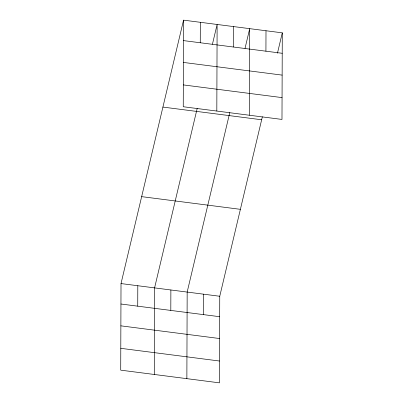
<?xml version="1.0" encoding="UTF-8"?>
<svg xmlns="http://www.w3.org/2000/svg" width="403" height="403" viewBox="0 0 403 403"><rect width="100%" height="100%" fill="white"/><g stroke="black" fill="none" stroke-linecap="round" stroke-linejoin="round"><path stroke-width="0.6" d="M183.551 20.15L183.249 106.74L281.984 119.429L282.286 32.845L183.551 20.15L121.016 283.571L120.714 370.156L219.449 382.85L219.751 296.26L262.363 116.774M137.73 306.174L137.801 285.727M154.284 374.473L154.586 287.883L197.198 108.397M170.807 310.426L170.877 289.979M186.866 378.659L187.168 292.074L229.781 112.583M200.266 42.753L200.336 22.306M203.389 314.612L203.46 294.17M216.819 111.052L217.121 24.467L212.426 44.249M233.342 47.005L233.413 26.558M249.402 115.243L249.704 28.653L245.009 48.441M265.925 51.196L265.995 30.749M277.45 53.226L282.286 32.845M183.481 40.597L282.216 53.287M183.405 62.425L282.14 75.114M183.325 84.912L282.06 97.607M162.913 107.077L261.653 119.772M141.649 196.639L240.389 209.333M121.016 283.571L219.751 296.26M120.945 304.013L219.68 316.708M120.865 325.841L219.605 338.535M120.789 348.328L219.524 361.023"/></g></svg>
